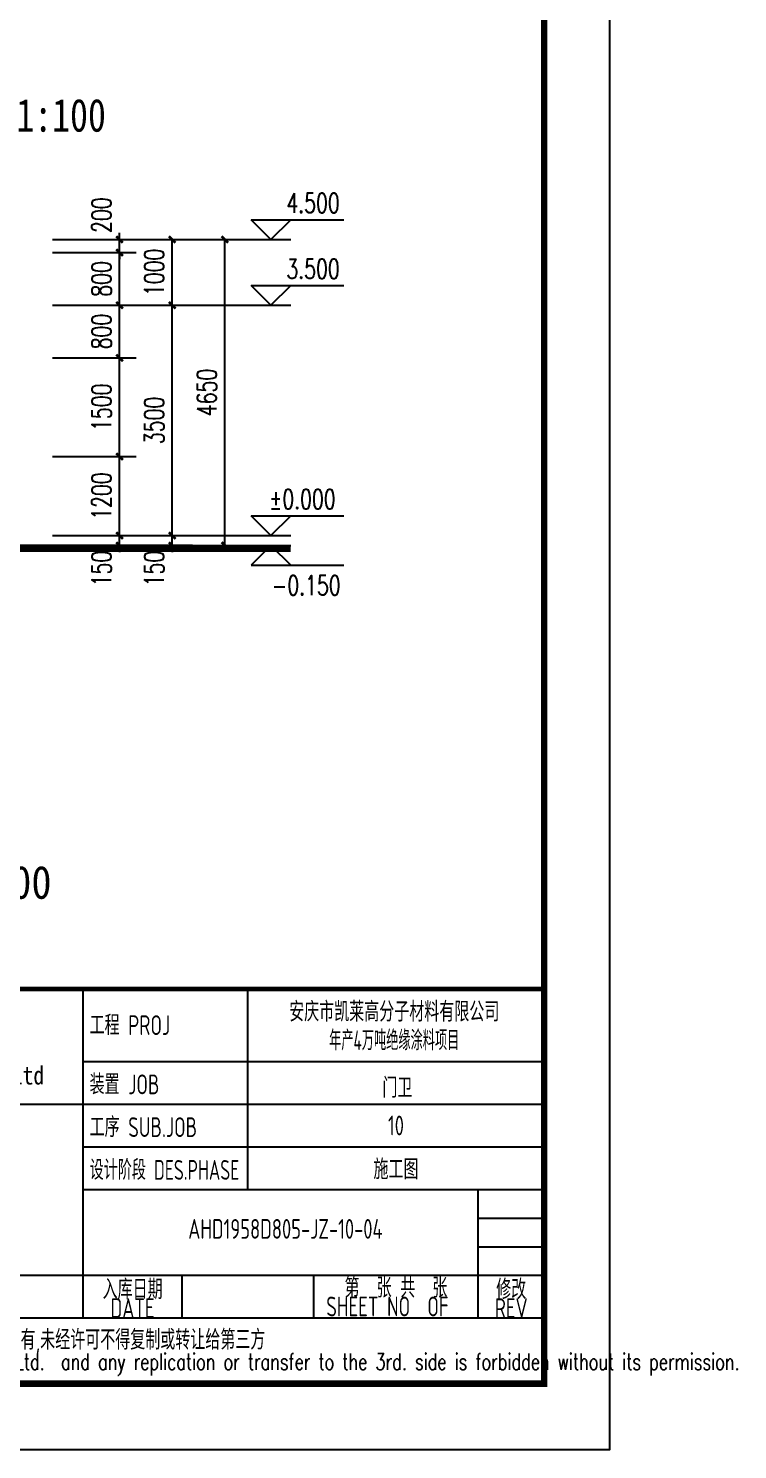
# Model space of a CAD drawing. Extents: x 5396719 to 5510122, y -514120 to -238224.
# Drawn here: x 5474652 to 5485422, y -514120 to -492523 of the extents above; entities that cross this region are included whole.
import ezdxf
from ezdxf.enums import TextEntityAlignment as Align

# ---------------------------------------------------------------- set-up
doc = ezdxf.new("R2010")
doc.units = 0
doc.header["$LTSCALE"] = 1000
doc.header["$MEASUREMENT"] = 0
doc.layers.get('0').update_dxf_attribs({"linetype": 'CONTINUOUS'})
doc.layers.get('Defpoints').update_dxf_attribs({"linetype": 'CONTINUOUS'})
for name, color, linetype in [('PUB_DIM', 3, 'CONTINUOUS'), ('PUB_TEXT', 7, 'CONTINUOUS'), ('PUB_TITLE', 4, 'CONTINUOUS'), ('图名', 15, 'CONTINUOUS')]:
    doc.layers.add(name, color=color, linetype=linetype)
doc.styles.add('_TCH_DIM', font='SIMPLEX', dxfattribs={"bigfont": 'GBCBIG'})
doc.styles.add('_TCH_DIM_T3', font='SIMPLEX', dxfattribs={"width": 0.705882, "bigfont": 'GBCBIG'})
doc.styles.add('ECEC_TQ', font='txt_l.shx', dxfattribs={"bigfont": 'hztxt_l.shx'})
doc.styles.add('sceie', font='sceie.shx', dxfattribs={"bigfont": 'sceic.shx'})
doc.styles.add('宋体', font='', dxfattribs={"width": 0.7})
doc.styles.get('宋体').set_extended_font_data('SimSun')
doc.dimstyles.new('_TCH_ARCH&&100', dxfattribs={"dimtxt": 297.5, "dimasz": 100, "dimexe": 250, "dimexo": 300, "dimgap": 126.25, "dimtad": 1, "dimdec": 0, "dimzin": 0, "dimdsep": 46, "dimtxsty": '_TCH_DIM_T3', "dimblk": 'ARCHTICK', "dimcen": 0.09, "dimclrt": 7, "dimazin": 2, "dimtfac": 1, "dimtdec": 0, "dimtix": 1, "dimtmove": 2, "dimatfit": 3, "dimfxl": 0, "dimtolj": 1, "dimtzin": 0, "dimarcsym": 0})

# ---------------------------------------------------------------- blocks, each defined once
blk = doc.blocks.new('_ArchTick')
at = {"color": 0, "linetype": 'ByBlock', "const_width": 0.4}
blk.add_lwpolyline([(-0.5, -0.5), (0.5, 0.5)], dxfattribs=at)
blk = doc.blocks.new('*D140')
at = {"layer": 'Defpoints', "color": 0}
for p in [(5474719, -500230), (5474719, -500380), (5476036, -500230)]:
    blk.add_point(p, dxfattribs=at)
at = {"layer": 'PUB_DIM', "color": 0, "lineweight": -2}
for p, q in [((5476036, -500230), (5476036, -500130)), ((5475019, -500230), (5476286, -500230)), ((5475019, -500380), (5476286, -500380)), ((5476036, -500380), (5476036, -500230)), ((5476036, -500380), (5476036, -500480))]:
    blk.add_line(p, q, dxfattribs=at)
at = {"layer": 'PUB_DIM', "color": 0, "lineweight": -2, "xscale": 100, "yscale": 100, "zscale": 100}
for p, rotation in [((5476036, -500230), 270), ((5476036, -500380), 90)]:
    blk.add_blockref('_ArchTick', p, dxfattribs=dict(at, rotation=rotation))
at = {"layer": 'PUB_DIM', "color": 7, "insert": (5475761, -500730), "char_height": 297.5, "attachment_point": 5, "rotation": 90, "style": '_TCH_DIM_T3'}
blk.add_mtext('\\A1;150', dxfattribs=at)
blk = doc.blocks.new('*D141')
at = {"layer": 'Defpoints', "color": 0}
for p in [(5474719, -499030), (5476036, -499030), (5474719, -500230)]:
    blk.add_point(p, dxfattribs=at)
at = {"layer": 'PUB_DIM', "color": 0, "lineweight": -2}
for p, q in [((5475019, -499030), (5476286, -499030)), ((5476036, -500230), (5476036, -499030)), ((5475019, -500230), (5476286, -500230))]:
    blk.add_line(p, q, dxfattribs=at)
at = {"layer": 'PUB_DIM', "color": 0, "lineweight": -2, "xscale": 100, "yscale": 100, "zscale": 100}
for p, rotation in [((5476036, -499030), 90), ((5476036, -500230), 270)]:
    blk.add_blockref('_ArchTick', p, dxfattribs=dict(at, rotation=rotation))
at = {"layer": 'PUB_DIM', "color": 7, "insert": (5475761, -499630), "char_height": 297.5, "attachment_point": 5, "rotation": 90, "style": '_TCH_DIM_T3'}
blk.add_mtext('\\A1;1200', dxfattribs=at)
blk = doc.blocks.new('*D142')
at = {"layer": 'Defpoints', "color": 0}
for p in [(5474719, -497531), (5476036, -497531), (5474719, -499030)]:
    blk.add_point(p, dxfattribs=at)
at = {"layer": 'PUB_DIM', "color": 0, "lineweight": -2}
for p, q in [((5475019, -497531), (5476286, -497531)), ((5476036, -499030), (5476036, -497531)), ((5475019, -499030), (5476286, -499030))]:
    blk.add_line(p, q, dxfattribs=at)
at = {"layer": 'PUB_DIM', "color": 0, "lineweight": -2, "xscale": 100, "yscale": 100, "zscale": 100}
for p, rotation in [((5476036, -497531), 90), ((5476036, -499030), 270)]:
    blk.add_blockref('_ArchTick', p, dxfattribs=dict(at, rotation=rotation))
at = {"layer": 'PUB_DIM', "color": 7, "insert": (5475761, -498280), "char_height": 297.5, "attachment_point": 5, "rotation": 90, "style": '_TCH_DIM_T3'}
blk.add_mtext('\\A1;1500', dxfattribs=at)
blk = doc.blocks.new('*D143')
at = {"layer": 'Defpoints', "color": 0}
for p in [(5474719, -496730), (5476036, -496730), (5474719, -497531)]:
    blk.add_point(p, dxfattribs=at)
at = {"layer": 'PUB_DIM', "color": 0, "lineweight": -2}
for p, q in [((5475019, -496730), (5476286, -496730)), ((5476036, -497531), (5476036, -496730)), ((5475019, -497531), (5476286, -497531))]:
    blk.add_line(p, q, dxfattribs=at)
at = {"layer": 'PUB_DIM', "color": 0, "lineweight": -2, "xscale": 100, "yscale": 100, "zscale": 100}
for p, rotation in [((5476036, -496730), 90), ((5476036, -497531), 270)]:
    blk.add_blockref('_ArchTick', p, dxfattribs=dict(at, rotation=rotation))
at = {"layer": 'PUB_DIM', "color": 7, "insert": (5475761, -497130), "char_height": 297.5, "attachment_point": 5, "rotation": 90, "style": '_TCH_DIM_T3'}
blk.add_mtext('\\A1;800', dxfattribs=at)
blk = doc.blocks.new('*D144')
at = {"layer": 'Defpoints', "color": 0}
for p in [(5474719, -495930), (5476036, -495930), (5474719, -496730)]:
    blk.add_point(p, dxfattribs=at)
at = {"layer": 'PUB_DIM', "color": 0, "lineweight": -2}
for p, q in [((5475019, -495930), (5476286, -495930)), ((5476036, -496730), (5476036, -495930)), ((5475019, -496730), (5476286, -496730))]:
    blk.add_line(p, q, dxfattribs=at)
at = {"layer": 'PUB_DIM', "color": 0, "lineweight": -2, "xscale": 100, "yscale": 100, "zscale": 100}
for p, rotation in [((5476036, -495930), 90), ((5476036, -496730), 270)]:
    blk.add_blockref('_ArchTick', p, dxfattribs=dict(at, rotation=rotation))
at = {"layer": 'PUB_DIM', "color": 7, "insert": (5475761, -496330), "char_height": 297.5, "attachment_point": 5, "rotation": 90, "style": '_TCH_DIM_T3'}
blk.add_mtext('\\A1;800', dxfattribs=at)
blk = doc.blocks.new('*D145')
at = {"layer": 'Defpoints', "color": 0}
for p in [(5474719, -495730), (5476036, -495730), (5474719, -495930)]:
    blk.add_point(p, dxfattribs=at)
at = {"layer": 'PUB_DIM', "color": 0, "lineweight": -2}
for p, q in [((5476036, -495730), (5476036, -495630)), ((5475019, -495730), (5476286, -495730)), ((5476036, -495930), (5476036, -495730)), ((5475019, -495930), (5476286, -495930)), ((5476036, -495930), (5476036, -496030))]:
    blk.add_line(p, q, dxfattribs=at)
at = {"layer": 'PUB_DIM', "color": 0, "lineweight": -2, "xscale": 100, "yscale": 100, "zscale": 100}
for p, rotation in [((5476036, -495730), 270), ((5476036, -495930), 90)]:
    blk.add_blockref('_ArchTick', p, dxfattribs=dict(at, rotation=rotation))
at = {"layer": 'PUB_DIM', "color": 7, "insert": (5475761, -495360), "char_height": 297.5, "attachment_point": 5, "rotation": 90, "style": '_TCH_DIM_T3'}
blk.add_mtext('\\A1;200', dxfattribs=at)
blk = doc.blocks.new('*D158')
at = {"layer": 'Defpoints', "color": 0}
for p in [(5475087, -500230), (5475087, -500380), (5476836, -500230)]:
    blk.add_point(p, dxfattribs=at)
at = {"layer": 'PUB_DIM', "color": 0, "lineweight": -2}
for p, q in [((5476836, -500230), (5476836, -500130)), ((5475387, -500230), (5477086, -500230)), ((5475387, -500380), (5477086, -500380)), ((5476836, -500380), (5476836, -500230)), ((5476836, -500380), (5476836, -500480))]:
    blk.add_line(p, q, dxfattribs=at)
at = {"layer": 'PUB_DIM', "color": 0, "lineweight": -2, "xscale": 100, "yscale": 100, "zscale": 100}
for p, rotation in [((5476836, -500230), 270), ((5476836, -500380), 90)]:
    blk.add_blockref('_ArchTick', p, dxfattribs=dict(at, rotation=rotation))
at = {"layer": 'PUB_DIM', "color": 7, "insert": (5476561, -500730), "char_height": 297.5, "attachment_point": 5, "rotation": 90, "style": '_TCH_DIM_T3'}
blk.add_mtext('\\A1;150', dxfattribs=at)
blk = doc.blocks.new('*D159')
at = {"layer": 'Defpoints', "color": 0}
for p in [(5475087, -496730), (5476836, -496730), (5475087, -500230)]:
    blk.add_point(p, dxfattribs=at)
at = {"layer": 'PUB_DIM', "color": 0, "lineweight": -2}
for p, q in [((5475387, -496730), (5477086, -496730)), ((5476836, -500230), (5476836, -496730)), ((5475387, -500230), (5477086, -500230))]:
    blk.add_line(p, q, dxfattribs=at)
at = {"layer": 'PUB_DIM', "color": 0, "lineweight": -2, "xscale": 100, "yscale": 100, "zscale": 100}
for p, rotation in [((5476836, -496730), 90), ((5476836, -500230), 270)]:
    blk.add_blockref('_ArchTick', p, dxfattribs=dict(at, rotation=rotation))
at = {"layer": 'PUB_DIM', "color": 7, "insert": (5476561, -498480), "char_height": 297.5, "attachment_point": 5, "rotation": 90, "style": '_TCH_DIM_T3'}
blk.add_mtext('\\A1;3500', dxfattribs=at)
blk = doc.blocks.new('*D160')
at = {"layer": 'Defpoints', "color": 0}
for p in [(5475087, -495730), (5476836, -495730), (5475087, -496730)]:
    blk.add_point(p, dxfattribs=at)
at = {"layer": 'PUB_DIM', "color": 0, "lineweight": -2}
for p, q in [((5475387, -495730), (5477086, -495730)), ((5476836, -496730), (5476836, -495730)), ((5475387, -496730), (5477086, -496730))]:
    blk.add_line(p, q, dxfattribs=at)
at = {"layer": 'PUB_DIM', "color": 0, "lineweight": -2, "xscale": 100, "yscale": 100, "zscale": 100}
for p, rotation in [((5476836, -495730), 90), ((5476836, -496730), 270)]:
    blk.add_blockref('_ArchTick', p, dxfattribs=dict(at, rotation=rotation))
at = {"layer": 'PUB_DIM', "color": 7, "insert": (5476561, -496230), "char_height": 297.5, "attachment_point": 5, "rotation": 90, "style": '_TCH_DIM_T3'}
blk.add_mtext('\\A1;1000', dxfattribs=at)
blk = doc.blocks.new('*D161')
at = {"layer": 'Defpoints', "color": 0}
for p in [(5475087, -495730), (5477636, -495730), (5475087, -500380)]:
    blk.add_point(p, dxfattribs=at)
at = {"layer": 'PUB_DIM', "color": 0, "lineweight": -2}
for p, q in [((5475387, -495730), (5477886, -495730)), ((5477636, -500380), (5477636, -495730)), ((5475387, -500380), (5477886, -500380))]:
    blk.add_line(p, q, dxfattribs=at)
at = {"layer": 'PUB_DIM', "color": 0, "lineweight": -2, "xscale": 100, "yscale": 100, "zscale": 100}
for p, rotation in [((5477636, -495730), 90), ((5477636, -500380), 270)]:
    blk.add_blockref('_ArchTick', p, dxfattribs=dict(at, rotation=rotation))
at = {"layer": 'PUB_DIM', "color": 7, "insert": (5477361, -498055), "char_height": 297.5, "attachment_point": 5, "rotation": 90, "style": '_TCH_DIM_T3'}
blk.add_mtext('\\A1;4650', dxfattribs=at)

msp = doc.modelspace()

# ---------------------------------------------------------------- linework, layer by layer
for p, q in [((5475484, -512119.9), (5475484, -507119.9)), ((5477984, -510169.9), (5477984, -507119.9)), ((5482484, -513119.9), (5482484, -507119.9)), ((5475484, -508219.9), (5482484, -508219.9)), ((5464484, -508869.9), (5475484, -508869.9)), ((5475484, -508869.9), (5482484, -508869.9)), ((5475484, -509519.9), (5482484, -509519.9)), ((5475484, -510169.9), (5482484, -510169.9)), ((5481484, -512119.9), (5481484, -510169.9)), ((5481484, -510603.2), (5482484, -510603.2)), ((5481484, -511036.5), (5482484, -511036.5)), ((5469984, -511469.9), (5482484, -511469.9)), ((5476984, -512119.9), (5476984, -511469.9)), ((5478984, -512119.9), (5478984, -511469.9)), ((5464484, -512119.9), (5482484, -512119.9)), ((5464484, -513119.9), (5482484, -513119.9))]:
    msp.add_line(p, q)
for points, const_width in [([(5478635.7, -500430.2), (5473934.5, -500430.2), (5473934.5, -500280.2), (5469834.5, -500280.2), (5469834.5, -500430.2), (5465133.4, -500430.2)], 100), ([(5482484, -507119.9), (5464484, -507119.9)], 70)]:
    msp.add_lwpolyline(points, dxfattribs=dict(const_width=const_width))
msp.add_lwpolyline([(5477144.3, -500380.2), (5473984.5, -500380.2), (5473984.5, -500230.2), (5469784.5, -500230.2), (5469784.5, -500380.2), (5465133.4, -500380.2)])
at = {"layer": 'PUB_DIM'}
for p, q in [((5478335.7, -495730.2), (5478035.7, -495430.2)), ((5478035.7, -495430.2), (5479439.7, -495430.2)), ((5478335.7, -495730.2), (5478635.7, -495430.2)), ((5476738.3, -495730.2), (5478635.7, -495730.2)), ((5478335.7, -496730.2), (5478035.7, -496430.2)), ((5478035.7, -496430.2), (5479439.7, -496430.2)), ((5478335.7, -496730.2), (5478635.7, -496430.2)), ((5476738.3, -496730.2), (5478635.7, -496730.2)), ((5478335.7, -500230.2), (5478035.7, -499930.2)), ((5478035.7, -499930.2), (5479439.7, -499930.2)), ((5478335.7, -500230.2), (5478635.7, -499930.2)), ((5476738.3, -500230.2), (5478635.7, -500230.2)), ((5476738.3, -500380.2), (5478635.7, -500380.2)), ((5478335.7, -500380.2), (5478035.7, -500680.2)), ((5478335.7, -500380.2), (5478635.7, -500680.2)), ((5478035.7, -500680.2), (5479439.7, -500680.2))]:
    msp.add_line(p, q, dxfattribs=at)
at = {"layer": 'PUB_TITLE', "color": 4}
msp.add_lwpolyline([(5424084, -514119.9), (5483484, -514119.9), (5483484, -472119.9), (5424084, -472119.9)], close=True, dxfattribs=at)
at = {"layer": 'PUB_TITLE', "color": 4, "const_width": 100}
msp.add_lwpolyline([(5426584, -513119.9), (5482484, -513119.9), (5482484, -473119.9), (5426584, -473119.9)], close=True, dxfattribs=at)

# ---------------------------------------------------------------- texts
for s, height, style, width, p in [('安庆市凯莱高分子材料有限公司', 300, 'sceie', 0.8, (5480207.7, -507449.7)), ('年产4万吨绝缘涂料项目', 300, 'sceie', 0.65, (5480207.7, -507884.7)), ('Anhui Huadong Chemical & Medical Engineering Co.,Ltd', 280, '宋体', 0.85, (5470678.9, -508469.9)), ('门卫', 300, 'sceie', 0.8, (5480255.5, -508605.9)), ('10', 300, 'sceie', 0.8, (5480234, -509194.9)), ('施工图', 300, 'sceie', 0.8, (5480234, -509844.9)), ('入库日期', 300, 'sceie', 0.8, (5476234, -511669.9)), ('第  张 共  张', 300, 'sceie', 0.8, (5480234, -511644.9)), ('修改', 300, 'sceie', 0.8, (5481984, -511669.9)), ('DATE', 300, 'sceie', 0.8, (5476234, -511969.9)), ('SHEET NO  OF  ', 300, 'sceie', 0.8, (5480234, -511944.9)), ('REV', 300, 'sceie', 0.8, (5481984, -511969.9)), ('本文件专有权属安徽华东化工医药工程有限责任公司所有,未经许可不得复制或转让给第三方', 300, 'sceie', 0.8, (5473655.1, -512468.8)), ('The proprietary right of this document belongs to Anhui Huadong Chemical And Medical Engineering  Co.,Ltd.  and any replication or transfer to the 3rd. side is forbidden without its permission. ', 250, 'ECEC_TQ', 0.72, (5473484, -512819.9))]:
    msp.add_text(s, height=height, dxfattribs=dict(style=style, width=width)).set_placement(p, align=Align.MIDDLE)
at = {"style": 'sceie'}
for s, width, p in [('工程 PROJ', 0.8, (5475580.9, -507819.9)), ('装置 JOB', 0.8, (5475580.9, -508719.9)), ('工序 SUB.JOB', 0.8, (5475580.9, -509369.9)), ('设计阶段 DES.PHASE', 0.75, (5475580.9, -510019.9))]:
    msp.add_text(s, height=300, dxfattribs=dict(at, width=width)).set_placement(p)
at = {"style": 'sceie', "width": 0.8}
msp.add_attdef('AHD1958D805-JZ-10-04', text='200320-02-040', height=300, dxfattribs=at).set_placement((5478554.8, -510766.1), align=Align.MIDDLE)
at = {"layer": 'PUB_TEXT', "style": '_TCH_DIM', "width": 0.705882}
for s, p in [('4.500', (5478569.7, -495325.2)), ('3.500', (5478569.7, -496325.2)), ('%%P0.000', (5478309.7, -499825.2)), ('-0.150', (5478349.7, -501135.2))]:
    msp.add_text(s, height=297.5, dxfattribs=at).set_placement(p)
at = {"layer": '图名', "style": '宋体'}
for width, p in [(0.8, (5474467.5, -494091.5)), (0.9, (5473471.9, -505749.1))]:
    msp.add_text('1:100', height=500, dxfattribs=dict(at, width=width)).set_placement(p)

# ---------------------------------------------------------------- dimensions: what is measured, and where the dimension line sits
at = {"layer": 'PUB_DIM'}
for base, p1, p2, picture, middle in [((5476035.7, -495730.2), (5474718.9, -495930.2), (5474718.9, -495730.2), '*D145', (5475760.7, -495360.2)), ((5476035.7, -500230.2), (5474718.9, -500380.2), (5474718.9, -500230.2), '*D140', (5475760.7, -500730.2)), ((5476835.7, -500230.2), (5475087, -500380.2), (5475087, -500230.2), '*D158', (5476560.7, -500730.2))]:
    dim = msp.add_linear_dim(base=base, p1=p1, p2=p2, angle=90, dimstyle='_TCH_ARCH&&100', dxfattribs=at)
    dim.commit()
    dim.dimension.update_dxf_attribs({"geometry": picture, "text_midpoint": middle, "dimtype": 129})
for p1, p2, distance, picture, middle in [((5474718.9, -496730.2), (5474718.9, -495930.2), -1316.8, '*D144', (5475760.7, -496330.2)), ((5475087, -496730.2), (5475087, -495730.2), -1748.7, '*D160', (5476560.7, -496230.2)), ((5475087, -500380.2), (5475087, -495730.2), -2548.7, '*D161', (5477360.7, -498055.2)), ((5474718.9, -497530.6), (5474718.9, -496730.2), -1316.8, '*D143', (5475760.7, -497130.4)), ((5475087, -500230.2), (5475087, -496730.2), -1748.7, '*D159', (5476560.7, -498480.2)), ((5474718.9, -499030.2), (5474718.9, -497530.6), -1316.8, '*D142', (5475760.7, -498280.4)), ((5474718.9, -500230.2), (5474718.9, -499030.2), -1316.8, '*D141', (5475760.7, -499630.2))]:
    dim = msp.add_aligned_dim(p1=p1, p2=p2, distance=distance, dimstyle='_TCH_ARCH&&100', dxfattribs=at)
    dim.commit()
    dim.dimension.update_dxf_attribs({"geometry": picture, "text_midpoint": middle})

doc.saveas('drawing.dxf')
